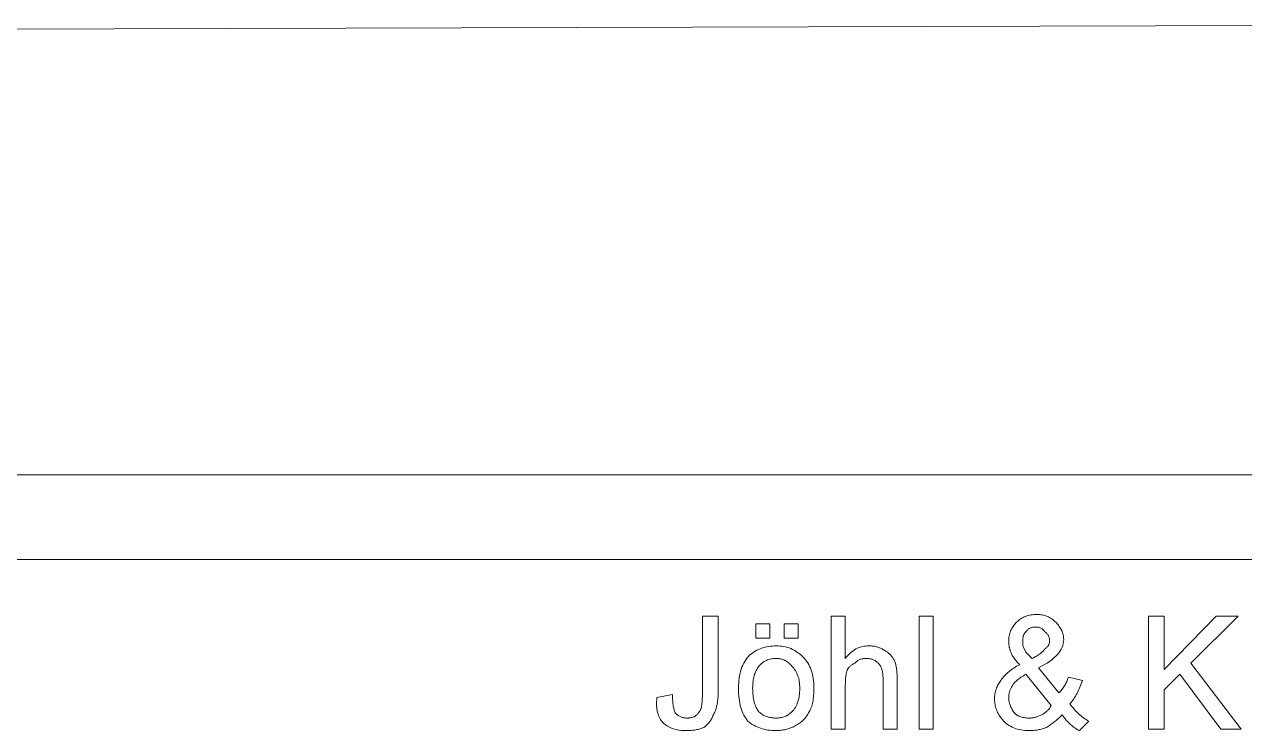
# Model space of a CAD drawing. Extents: x -194 to 239, y -574 to -265.
# Drawn here: x -91.45 to -84.63, y -301.63 to -297.67 of the extents above; entities that cross this region are included whole.
import ezdxf

# ---------------------------------------------------------------- set-up
doc = ezdxf.new("R2010")
doc.units = 0
doc.header["$LTSCALE"] = 0.5
doc.layers.get('0').update_dxf_attribs({"linetype": 'CONTINUOUS'})
doc.layers.add('VISIBLE', color=7, linetype='CONTINUOUS', lineweight=0)

msp = doc.modelspace()

# ---------------------------------------------------------------- linework, layer by layer
at = {"lineweight": 5}
msp.add_line((-95.45957, -297.71371), (-82.71618, -297.67397), dxfattribs=at)
at = {"layer": 'VISIBLE', "color": 7, "lineweight": 5}
for p, q in [((-93.56843, -300.19476), (-80.70964, -300.19476)), ((-80.70964, -300.66914), (-93.56843, -300.66914)), ((-87.65839, -301.42464), (-87.65839, -300.98541)), ((-87.65839, -300.98541), (-87.57054, -300.98541)), ((-87.57054, -300.98541), (-87.57054, -301.41586)), ((-86.93804, -301.61791), (-86.93804, -300.98541)), ((-86.93804, -300.98541), (-86.85898, -300.98541)), ((-86.85898, -300.98541), (-86.85898, -301.22259)), ((-86.44609, -300.98541), (-86.36703, -300.98541)), ((-86.44609, -301.61791), (-86.44609, -300.98541)), ((-86.36703, -300.98541), (-86.36703, -301.61791)), ((-85.88404, -301.00562), (-85.87783, -301.00133)), ((-85.87783, -301.00133), (-85.87141, -300.99738)), ((-85.87141, -300.99738), (-85.86479, -300.99378)), ((-85.86479, -300.99378), (-85.85796, -300.99052)), ((-85.85796, -300.99052), (-85.85093, -300.9876)), ((-85.85093, -300.9876), (-85.84369, -300.98503)), ((-85.84369, -300.98503), (-85.83624, -300.9828)), ((-85.83624, -300.9828), (-85.82859, -300.98091)), ((-85.82859, -300.98091), (-85.82073, -300.97937)), ((-85.82073, -300.97937), (-85.81266, -300.97817)), ((-85.81266, -300.97817), (-85.80439, -300.97731)), ((-85.80439, -300.97731), (-85.79592, -300.97679)), ((-85.79592, -300.97679), (-85.78724, -300.97662)), ((-85.78724, -300.97662), (-85.77962, -300.97679)), ((-85.77962, -300.97679), (-85.77214, -300.97731)), ((-85.77214, -300.97731), (-85.76479, -300.97817)), ((-85.76479, -300.97817), (-85.75759, -300.97937)), ((-85.75759, -300.97937), (-85.75052, -300.98091)), ((-85.75052, -300.98091), (-85.74359, -300.9828)), ((-85.74359, -300.9828), (-85.73679, -300.98503)), ((-85.73679, -300.98503), (-85.73014, -300.9876)), ((-85.73014, -300.9876), (-85.72362, -300.99052)), ((-85.72362, -300.99052), (-85.71723, -300.99378)), ((-85.71723, -300.99378), (-85.71099, -300.99738)), ((-85.71099, -300.99738), (-85.70488, -301.00133)), ((-85.70488, -301.00133), (-85.69891, -301.00562)), ((-85.16352, -300.98541), (-85.07567, -300.98541)), ((-85.16352, -301.61791), (-85.16352, -300.98541)), ((-85.07567, -300.98541), (-85.07567, -301.28409)), ((-85.07567, -301.28409), (-84.78577, -300.98541)), ((-84.66279, -300.98541), (-84.92633, -301.24895)), ((-84.78577, -300.98541), (-84.66279, -300.98541)), ((-87.35971, -301.02933), (-87.28065, -301.02933)), ((-87.35971, -301.10839), (-87.35971, -301.02933)), ((-87.28065, -301.02933), (-87.28065, -301.10839)), ((-87.20158, -301.10839), (-87.20158, -301.02933)), ((-87.20158, -301.02933), (-87.12252, -301.02933)), ((-87.12252, -301.02933), (-87.12252, -301.10839)), ((-85.93696, -301.07552), (-85.93438, -301.06886)), ((-85.93438, -301.06886), (-85.93146, -301.06234)), ((-85.93146, -301.06234), (-85.9282, -301.05596)), ((-85.9282, -301.05596), (-85.9246, -301.04971)), ((-85.9246, -301.04971), (-85.92066, -301.04361)), ((-85.92066, -301.04361), (-85.91637, -301.03763)), ((-85.91637, -301.03763), (-85.91173, -301.0318)), ((-85.91173, -301.0318), (-85.90676, -301.0261)), ((-85.90676, -301.0261), (-85.90144, -301.02055)), ((-85.90144, -301.02055), (-85.89585, -301.01523)), ((-85.89585, -301.01523), (-85.89005, -301.01025)), ((-85.89005, -301.01025), (-85.88404, -301.00562)), ((-85.84873, -301.07325), (-85.85086, -301.07548)), ((-85.84647, -301.07006), (-85.84873, -301.07325)), ((-85.84406, -301.06708), (-85.84647, -301.07006)), ((-85.84152, -301.0643), (-85.84406, -301.06708)), ((-85.83885, -301.06172), (-85.84152, -301.0643)), ((-85.83603, -301.05936), (-85.83885, -301.06172)), ((-85.83308, -301.05719), (-85.83603, -301.05936)), ((-85.82999, -301.05524), (-85.83308, -301.05719)), ((-85.82677, -301.05349), (-85.82999, -301.05524)), ((-85.82341, -301.05194), (-85.82677, -301.05349)), ((-85.81991, -301.05061), (-85.82341, -301.05194)), ((-85.81627, -301.04947), (-85.81991, -301.05061)), ((-85.81249, -301.04855), (-85.81627, -301.04947)), ((-85.80858, -301.04783), (-85.81249, -301.04855)), ((-85.80453, -301.04731), (-85.80858, -301.04783)), ((-85.80035, -301.047), (-85.80453, -301.04731)), ((-85.79602, -301.0469), (-85.80035, -301.047)), ((-85.7917, -301.047), (-85.79602, -301.0469)), ((-85.78751, -301.04731), (-85.7917, -301.047)), ((-85.78346, -301.04783), (-85.78751, -301.04731)), ((-85.77955, -301.04855), (-85.78346, -301.04783)), ((-85.77578, -301.04947), (-85.77955, -301.04855)), ((-85.77214, -301.05061), (-85.77578, -301.04947)), ((-85.76864, -301.05194), (-85.77214, -301.05061)), ((-85.76527, -301.05349), (-85.76864, -301.05194)), ((-85.76205, -301.05524), (-85.76527, -301.05349)), ((-85.75896, -301.05719), (-85.76205, -301.05524)), ((-85.75601, -301.05936), (-85.75896, -301.05719)), ((-85.7532, -301.06172), (-85.75601, -301.05936)), ((-85.75052, -301.0643), (-85.7532, -301.06172)), ((-85.74798, -301.06708), (-85.75052, -301.0643)), ((-85.74558, -301.07006), (-85.74798, -301.06708)), ((-85.74331, -301.07325), (-85.74558, -301.07006)), ((-85.74012, -301.07552), (-85.74331, -301.07325)), ((-85.69891, -301.00562), (-85.69308, -301.01025)), ((-85.69308, -301.01025), (-85.68738, -301.01523)), ((-85.68738, -301.01523), (-85.68182, -301.02055)), ((-85.68182, -301.02055), (-85.6765, -301.02607)), ((-85.6765, -301.02607), (-85.67152, -301.03166)), ((-85.67152, -301.03166), (-85.66689, -301.03733)), ((-85.66689, -301.03733), (-85.6626, -301.04306)), ((-85.6626, -301.04306), (-85.65866, -301.04886)), ((-85.65866, -301.04886), (-85.65505, -301.05472)), ((-85.65505, -301.05472), (-85.65179, -301.06066)), ((-85.65179, -301.06066), (-85.64888, -301.06667)), ((-85.64888, -301.06667), (-85.6463, -301.07274)), ((-85.6463, -301.07274), (-85.64407, -301.07888)), ((-87.28065, -301.10839), (-87.35971, -301.10839)), ((-87.12252, -301.10839), (-87.20158, -301.10839)), ((-85.94536, -301.12596), (-85.94519, -301.11834)), ((-85.94533, -301.12926), (-85.94536, -301.12596)), ((-85.94523, -301.13255), (-85.94533, -301.12926)), ((-85.94505, -301.13585), (-85.94523, -301.13255)), ((-85.94519, -301.11834), (-85.94468, -301.11086)), ((-85.94481, -301.13914), (-85.94505, -301.13585)), ((-85.9445, -301.14243), (-85.94481, -301.13914)), ((-85.94468, -301.11086), (-85.94382, -301.10352)), ((-85.94382, -301.10352), (-85.94262, -301.09631)), ((-85.94262, -301.09631), (-85.94107, -301.08924)), ((-85.94107, -301.08924), (-85.93919, -301.08231)), ((-85.93919, -301.08231), (-85.93696, -301.07552)), ((-85.86623, -301.11392), (-85.8663, -301.11718)), ((-85.8663, -301.11718), (-85.8663, -301.15232)), ((-85.86603, -301.11073), (-85.86623, -301.11392)), ((-85.86568, -301.1076), (-85.86603, -301.11073)), ((-85.8652, -301.10455), (-85.86568, -301.1076)), ((-85.86458, -301.10156), (-85.8652, -301.10455)), ((-85.86383, -301.09865), (-85.86458, -301.10156)), ((-85.86294, -301.0958), (-85.86383, -301.09865)), ((-85.86191, -301.09302), (-85.86294, -301.0958)), ((-85.86074, -301.09031), (-85.86191, -301.09302)), ((-85.85944, -301.08767), (-85.86074, -301.09031)), ((-85.858, -301.08509), (-85.85944, -301.08767)), ((-85.85642, -301.08259), (-85.858, -301.08509)), ((-85.8547, -301.08015), (-85.85642, -301.08259)), ((-85.85285, -301.07778), (-85.8547, -301.08015)), ((-85.85086, -301.07548), (-85.85285, -301.07778)), ((-85.73714, -301.07792), (-85.74012, -301.07552)), ((-85.73436, -301.08046), (-85.73714, -301.07792)), ((-85.73178, -301.08314), (-85.73436, -301.08046)), ((-85.72942, -301.08595), (-85.73178, -301.08314)), ((-85.72725, -301.0889), (-85.72942, -301.08595)), ((-85.7253, -301.09199), (-85.72725, -301.0889)), ((-85.72355, -301.09522), (-85.7253, -301.09199)), ((-85.722, -301.09858), (-85.72355, -301.09522)), ((-85.72066, -301.10208), (-85.722, -301.09858)), ((-85.71953, -301.10572), (-85.72066, -301.10208)), ((-85.72066, -301.14449), (-85.71953, -301.14158)), ((-85.71861, -301.10949), (-85.71953, -301.10572)), ((-85.71953, -301.14158), (-85.71861, -301.13859)), ((-85.71789, -301.1134), (-85.71861, -301.10949)), ((-85.71861, -301.13859), (-85.71789, -301.13554)), ((-85.71737, -301.11745), (-85.71789, -301.1134)), ((-85.71789, -301.13554), (-85.71737, -301.13241)), ((-85.71706, -301.12164), (-85.71737, -301.11745)), ((-85.71737, -301.13241), (-85.71706, -301.12922)), ((-85.71696, -301.12596), (-85.71706, -301.12164)), ((-85.71706, -301.12922), (-85.71696, -301.12596)), ((-85.64407, -301.07888), (-85.64219, -301.08509)), ((-85.64009, -301.13887), (-85.64284, -301.1495)), ((-85.64219, -301.08509), (-85.64064, -301.09137)), ((-85.64064, -301.09137), (-85.63944, -301.09772)), ((-85.63844, -301.12809), (-85.64009, -301.13887)), ((-85.63944, -301.09772), (-85.63858, -301.10414)), ((-85.63858, -301.10414), (-85.63807, -301.11062)), ((-85.6379, -301.11718), (-85.63844, -301.12809)), ((-85.63807, -301.11062), (-85.6379, -301.11718)), ((-87.4023, -301.21295), (-87.39485, -301.20503)), ((-87.39485, -301.20503), (-87.38706, -301.19864)), ((-87.38706, -301.19864), (-87.37906, -301.19267)), ((-87.37906, -301.19267), (-87.37086, -301.18711)), ((-87.37086, -301.18711), (-87.36246, -301.18197)), ((-87.36246, -301.18197), (-87.35384, -301.17723)), ((-87.35384, -301.17723), (-87.34502, -301.17291)), ((-87.34502, -301.17291), (-87.336, -301.16899)), ((-87.336, -301.16899), (-87.32677, -301.16549)), ((-87.32677, -301.16549), (-87.31733, -301.16241)), ((-87.31733, -301.16241), (-87.30769, -301.15973)), ((-87.30769, -301.15973), (-87.29784, -301.15746)), ((-87.29784, -301.15746), (-87.28778, -301.15561)), ((-87.28778, -301.15561), (-87.27752, -301.15417)), ((-87.27752, -301.15417), (-87.26706, -301.15314)), ((-87.26706, -301.15314), (-87.25639, -301.15252)), ((-87.25639, -301.15252), (-87.24551, -301.15232)), ((-87.24551, -301.15232), (-87.23463, -301.15256)), ((-87.23463, -301.15256), (-87.22396, -301.15328)), ((-87.22396, -301.15328), (-87.21349, -301.15448)), ((-87.21349, -301.15448), (-87.20323, -301.15616)), ((-87.20323, -301.15616), (-87.19318, -301.15832)), ((-87.19318, -301.15832), (-87.18333, -301.16096)), ((-87.18333, -301.16096), (-87.17369, -301.16409)), ((-87.17369, -301.16409), (-87.16425, -301.16769)), ((-87.16425, -301.16769), (-87.15502, -301.17177)), ((-87.15502, -301.17177), (-87.14599, -301.17634)), ((-87.14599, -301.17634), (-87.13717, -301.18138)), ((-87.13717, -301.18138), (-87.12856, -301.18691)), ((-87.12856, -301.18691), (-87.12015, -301.19291)), ((-87.12015, -301.19291), (-87.11195, -301.1994)), ((-87.11195, -301.1994), (-87.10396, -301.20636)), ((-87.10396, -301.20636), (-87.09617, -301.21381)), ((-86.85229, -301.21408), (-86.84539, -301.20612)), ((-86.84539, -301.20612), (-86.83829, -301.19871)), ((-86.83829, -301.19871), (-86.83098, -301.19185)), ((-86.83098, -301.19185), (-86.82346, -301.18553)), ((-86.82346, -301.18553), (-86.81574, -301.17977)), ((-86.81574, -301.17977), (-86.80781, -301.17455)), ((-86.80781, -301.17455), (-86.79968, -301.16989)), ((-86.79968, -301.16989), (-86.79134, -301.16577)), ((-86.79134, -301.16577), (-86.7828, -301.1622)), ((-86.7828, -301.1622), (-86.77405, -301.15918)), ((-86.77405, -301.15918), (-86.76509, -301.15671)), ((-86.76509, -301.15671), (-86.75593, -301.15479)), ((-86.75593, -301.15479), (-86.74656, -301.15341)), ((-86.74656, -301.15341), (-86.73699, -301.15259)), ((-86.73699, -301.15259), (-86.72721, -301.15232)), ((-86.72721, -301.15232), (-86.72069, -301.15242)), ((-86.72069, -301.15242), (-86.7143, -301.15273)), ((-86.7143, -301.15273), (-86.70806, -301.15324)), ((-86.70806, -301.15324), (-86.70195, -301.15396)), ((-86.70195, -301.15396), (-86.69598, -301.15489)), ((-86.69598, -301.15489), (-86.69015, -301.15602)), ((-86.69015, -301.15602), (-86.68445, -301.15736)), ((-86.68445, -301.15736), (-86.67889, -301.15891)), ((-86.67889, -301.15891), (-86.67347, -301.16066)), ((-86.67347, -301.16066), (-86.66818, -301.16261)), ((-86.66818, -301.16261), (-86.66304, -301.16477)), ((-86.66304, -301.16477), (-86.65803, -301.16714)), ((-86.65803, -301.16714), (-86.65315, -301.16971)), ((-86.65315, -301.16971), (-86.64842, -301.17249)), ((-86.64842, -301.17249), (-86.64382, -301.17548)), ((-86.64382, -301.17548), (-86.63936, -301.17867)), ((-86.63936, -301.17867), (-86.63504, -301.18094)), ((-86.63504, -301.18094), (-86.63085, -301.18334)), ((-86.63085, -301.18334), (-86.6268, -301.18588)), ((-86.6268, -301.18588), (-86.62289, -301.18855)), ((-86.62289, -301.18855), (-86.61911, -301.19137)), ((-86.61911, -301.19137), (-86.61548, -301.19432)), ((-86.61548, -301.19432), (-86.61198, -301.19741)), ((-86.61198, -301.19741), (-86.60861, -301.20063)), ((-86.60861, -301.20063), (-86.60539, -301.204)), ((-86.60539, -301.204), (-86.6023, -301.2075)), ((-86.6023, -301.2075), (-86.59935, -301.21113)), ((-85.94413, -301.14573), (-85.9445, -301.14243)), ((-85.94368, -301.14902), (-85.94413, -301.14573)), ((-85.94317, -301.15232), (-85.94368, -301.14902)), ((-85.94258, -301.15561), (-85.94317, -301.15232)), ((-85.94193, -301.15891), (-85.94258, -301.15561)), ((-85.94121, -301.1622), (-85.94193, -301.15891)), ((-85.94042, -301.16549), (-85.94121, -301.1622)), ((-85.93956, -301.16879), (-85.94042, -301.16549)), ((-85.93864, -301.17208), (-85.93956, -301.16879)), ((-85.93764, -301.17538), (-85.93864, -301.17208)), ((-85.93658, -301.17867), (-85.93764, -301.17538)), ((-85.93534, -301.1831), (-85.93658, -301.17867)), ((-85.93383, -301.18759), (-85.93534, -301.1831)), ((-85.93205, -301.19216), (-85.93383, -301.18759)), ((-85.92999, -301.19679), (-85.93205, -301.19216)), ((-85.92766, -301.20149), (-85.92999, -301.19679)), ((-85.92505, -301.20626), (-85.92766, -301.20149)), ((-85.92217, -301.2111), (-85.92505, -301.20626)), ((-85.8663, -301.15232), (-85.84873, -301.18746)), ((-85.84873, -301.18746), (-85.81359, -301.22259)), ((-85.79506, -301.21271), (-85.78943, -301.20942)), ((-85.78943, -301.20942), (-85.78408, -301.20612)), ((-85.78408, -301.20612), (-85.779, -301.20283)), ((-85.779, -301.20283), (-85.7742, -301.19953)), ((-85.7742, -301.19953), (-85.76967, -301.19624)), ((-85.76967, -301.19624), (-85.76541, -301.19295)), ((-85.76541, -301.19295), (-85.76143, -301.18965)), ((-85.76143, -301.18965), (-85.75773, -301.18636)), ((-85.75773, -301.18636), (-85.75429, -301.18306)), ((-85.75429, -301.18306), (-85.75114, -301.17977)), ((-85.75114, -301.17977), (-85.74825, -301.17647)), ((-85.74825, -301.17647), (-85.74565, -301.17318)), ((-85.74565, -301.17318), (-85.74331, -301.16989)), ((-85.74331, -301.16989), (-85.74012, -301.16766)), ((-85.74012, -301.16766), (-85.73714, -301.16536)), ((-85.73714, -301.16536), (-85.73436, -301.16299)), ((-85.73436, -301.16299), (-85.73178, -301.16055)), ((-85.73178, -301.16055), (-85.72942, -301.15805)), ((-85.72942, -301.15805), (-85.72725, -301.15547)), ((-85.72725, -301.15547), (-85.7253, -301.15283)), ((-85.7253, -301.15283), (-85.72355, -301.15012)), ((-85.72355, -301.15012), (-85.722, -301.14734)), ((-85.722, -301.14734), (-85.72066, -301.14449)), ((-85.67303, -301.20063), (-85.68237, -301.21045)), ((-85.6648, -301.19068), (-85.67303, -301.20063)), ((-85.65766, -301.18059), (-85.6648, -301.19068)), ((-85.65162, -301.17037), (-85.65766, -301.18059)), ((-85.64668, -301.16), (-85.65162, -301.17037)), ((-85.64284, -301.1495), (-85.64668, -301.16)), ((-87.44097, -301.28189), (-87.43689, -301.2706)), ((-87.43689, -301.2706), (-87.43232, -301.25979)), ((-87.43232, -301.25979), (-87.42728, -301.24946)), ((-87.42728, -301.24946), (-87.42175, -301.23962)), ((-87.42175, -301.23962), (-87.41575, -301.23025)), ((-87.41575, -301.23025), (-87.40926, -301.22136)), ((-87.40926, -301.22136), (-87.4023, -301.21295)), ((-87.35038, -301.27805), (-87.35408, -301.28423)), ((-87.3464, -301.27215), (-87.35038, -301.27805)), ((-87.34214, -301.26652), (-87.3464, -301.27215)), ((-87.33765, -301.2612), (-87.34214, -301.26652)), ((-87.33294, -301.25622), (-87.33765, -301.2612)), ((-87.32804, -301.25159), (-87.33294, -301.25622)), ((-87.32292, -301.2473), (-87.32804, -301.25159)), ((-87.3176, -301.24336), (-87.32292, -301.2473)), ((-87.31208, -301.23975), (-87.3176, -301.24336)), ((-87.30635, -301.23649), (-87.31208, -301.23975)), ((-87.30041, -301.23358), (-87.30635, -301.23649)), ((-87.29427, -301.231), (-87.30041, -301.23358)), ((-87.28792, -301.22877), (-87.29427, -301.231)), ((-87.28137, -301.22688), (-87.28792, -301.22877)), ((-87.27461, -301.22534), (-87.28137, -301.22688)), ((-87.26764, -301.22414), (-87.27461, -301.22534)), ((-87.26047, -301.22328), (-87.26764, -301.22414)), ((-87.25309, -301.22277), (-87.26047, -301.22328)), ((-87.24551, -301.22259), (-87.25309, -301.22277)), ((-87.23899, -301.22277), (-87.24551, -301.22259)), ((-87.23261, -301.22328), (-87.23899, -301.22277)), ((-87.22636, -301.22414), (-87.23261, -301.22328)), ((-87.22025, -301.22534), (-87.22636, -301.22414)), ((-87.21428, -301.22688), (-87.22025, -301.22534)), ((-87.20845, -301.22877), (-87.21428, -301.22688)), ((-87.20275, -301.231), (-87.20845, -301.22877)), ((-87.19719, -301.23358), (-87.20275, -301.231)), ((-87.19177, -301.23649), (-87.19719, -301.23358)), ((-87.18649, -301.23975), (-87.19177, -301.23649)), ((-87.18134, -301.24336), (-87.18649, -301.23975)), ((-87.17633, -301.2473), (-87.18134, -301.24336)), ((-87.17146, -301.25159), (-87.17633, -301.2473)), ((-87.16672, -301.25622), (-87.17146, -301.25159)), ((-87.16212, -301.2612), (-87.16672, -301.25622)), ((-87.15766, -301.26652), (-87.16212, -301.2612)), ((-87.15234, -301.27215), (-87.15766, -301.26652)), ((-87.14737, -301.27805), (-87.15234, -301.27215)), ((-87.14273, -301.28423), (-87.14737, -301.27805)), ((-87.09617, -301.21381), (-87.08872, -301.2217)), ((-87.08872, -301.2217), (-87.08175, -301.23001)), ((-87.08175, -301.23001), (-87.07527, -301.23872)), ((-87.07527, -301.23872), (-87.06926, -301.24785)), ((-87.06926, -301.24785), (-87.06374, -301.25739)), ((-87.06374, -301.25739), (-87.05869, -301.26734)), ((-87.05869, -301.26734), (-87.05413, -301.27771)), ((-87.05413, -301.27771), (-87.05005, -301.28848)), ((-86.85898, -301.22259), (-86.85229, -301.21408)), ((-86.84213, -301.27726), (-86.84415, -301.28024)), ((-86.8399, -301.27434), (-86.84213, -301.27726)), ((-86.83746, -301.27149), (-86.8399, -301.27434)), ((-86.83482, -301.26871), (-86.83746, -301.27149)), ((-86.83197, -301.266), (-86.83482, -301.26871)), ((-86.82892, -301.26336), (-86.83197, -301.266)), ((-86.82566, -301.26079), (-86.82892, -301.26336)), ((-86.82219, -301.25828), (-86.82566, -301.26079)), ((-86.81852, -301.25585), (-86.82219, -301.25828)), ((-86.81464, -301.25348), (-86.81852, -301.25585)), ((-86.81056, -301.25118), (-86.81464, -301.25348)), ((-86.80627, -301.24895), (-86.81056, -301.25118)), ((-86.80294, -301.24576), (-86.80627, -301.24895)), ((-86.79954, -301.24277), (-86.80294, -301.24576)), ((-86.79608, -301.23999), (-86.79954, -301.24277)), ((-86.79254, -301.23742), (-86.79608, -301.23999)), ((-86.78894, -301.23505), (-86.79254, -301.23742)), ((-86.78527, -301.23289), (-86.78894, -301.23505)), ((-86.78153, -301.23093), (-86.78527, -301.23289)), ((-86.77772, -301.22918), (-86.78153, -301.23093)), ((-86.77384, -301.22764), (-86.77772, -301.22918)), ((-86.7699, -301.2263), (-86.77384, -301.22764)), ((-86.76588, -301.22517), (-86.7699, -301.2263)), ((-86.7618, -301.22424), (-86.76588, -301.22517)), ((-86.75764, -301.22352), (-86.7618, -301.22424)), ((-86.75342, -301.22301), (-86.75764, -301.22352)), ((-86.74913, -301.2227), (-86.75342, -301.22301)), ((-86.74478, -301.22259), (-86.74913, -301.2227)), ((-86.73935, -301.2227), (-86.74478, -301.22259)), ((-86.73407, -301.22301), (-86.73935, -301.2227)), ((-86.72892, -301.22352), (-86.73407, -301.22301)), ((-86.72391, -301.22424), (-86.72892, -301.22352)), ((-86.71904, -301.22517), (-86.72391, -301.22424)), ((-86.7143, -301.2263), (-86.71904, -301.22517)), ((-86.70971, -301.22764), (-86.7143, -301.2263)), ((-86.70524, -301.22918), (-86.70971, -301.22764)), ((-86.70092, -301.23093), (-86.70524, -301.22918)), ((-86.69673, -301.23289), (-86.70092, -301.23093)), ((-86.69269, -301.23505), (-86.69673, -301.23289)), ((-86.68877, -301.23742), (-86.69269, -301.23505)), ((-86.685, -301.23999), (-86.68877, -301.23742)), ((-86.68136, -301.24277), (-86.685, -301.23999)), ((-86.67786, -301.24576), (-86.68136, -301.24277)), ((-86.6745, -301.24895), (-86.67786, -301.24576)), ((-86.67131, -301.25238), (-86.6745, -301.24895)), ((-86.66832, -301.25609), (-86.67131, -301.25238)), ((-86.66554, -301.26007), (-86.66832, -301.25609)), ((-86.66297, -301.26432), (-86.66554, -301.26007)), ((-86.6606, -301.26885), (-86.66297, -301.26432)), ((-86.65844, -301.27366), (-86.6606, -301.26885)), ((-86.65648, -301.27874), (-86.65844, -301.27366)), ((-86.59935, -301.21113), (-86.59653, -301.21491)), ((-86.59653, -301.21491), (-86.59386, -301.21882)), ((-86.59386, -301.21882), (-86.59132, -301.22287)), ((-86.59132, -301.22287), (-86.58892, -301.22706)), ((-86.58892, -301.22706), (-86.58665, -301.23138)), ((-86.58665, -301.23138), (-86.58452, -301.23591)), ((-86.58452, -301.23591), (-86.58253, -301.24071)), ((-86.58253, -301.24071), (-86.58068, -301.24579)), ((-86.58068, -301.24579), (-86.57896, -301.25115)), ((-86.57896, -301.25115), (-86.57739, -301.25677)), ((-86.57739, -301.25677), (-86.57594, -301.26268)), ((-86.57594, -301.26268), (-86.57464, -301.26885)), ((-86.57464, -301.26885), (-86.57347, -301.2753)), ((-86.57347, -301.2753), (-86.57244, -301.28203)), ((-85.92436, -301.28141), (-85.91681, -301.2764)), ((-85.91901, -301.21601), (-85.92217, -301.2111)), ((-85.91558, -301.22098), (-85.91901, -301.21601)), ((-85.91681, -301.2764), (-85.90899, -301.27153)), ((-85.91187, -301.22603), (-85.91558, -301.22098)), ((-85.90789, -301.23114), (-85.91187, -301.22603)), ((-85.90899, -301.27153), (-85.90089, -301.26679)), ((-85.90363, -301.23632), (-85.90789, -301.23114)), ((-85.89911, -301.24157), (-85.90363, -301.23632)), ((-85.90089, -301.26679), (-85.89252, -301.2622)), ((-85.8943, -301.24689), (-85.89911, -301.24157)), ((-85.88922, -301.25228), (-85.8943, -301.24689)), ((-85.89252, -301.2622), (-85.88387, -301.25773)), ((-85.88387, -301.25773), (-85.88922, -301.25228)), ((-85.81359, -301.22259), (-85.80714, -301.2193)), ((-85.80714, -301.2193), (-85.80096, -301.21601)), ((-85.80096, -301.21601), (-85.79506, -301.21271)), ((-85.76143, -301.26645), (-85.77845, -301.2753)), ((-85.77845, -301.2753), (-85.66425, -301.41586)), ((-85.74551, -301.25746), (-85.76143, -301.26645)), ((-85.73068, -301.24833), (-85.74551, -301.25746)), ((-85.71696, -301.23907), (-85.73068, -301.24833)), ((-85.70433, -301.22966), (-85.71696, -301.23907)), ((-85.6928, -301.22012), (-85.70433, -301.22966)), ((-85.68237, -301.21045), (-85.6928, -301.22012)), ((-84.92633, -301.24895), (-84.64522, -301.61791)), ((-87.45538, -301.35972), (-87.45418, -301.34555)), ((-87.45418, -301.34555), (-87.4525, -301.33186)), ((-87.4525, -301.33186), (-87.45034, -301.31864)), ((-87.45034, -301.31864), (-87.44769, -301.30591)), ((-87.44769, -301.30591), (-87.44457, -301.29366)), ((-87.44457, -301.29366), (-87.44097, -301.28189)), ((-87.37385, -301.34352), (-87.37508, -301.35217)), ((-87.37234, -301.33515), (-87.37385, -301.34352)), ((-87.37055, -301.32705), (-87.37234, -301.33515)), ((-87.36849, -301.31923), (-87.37055, -301.32705)), ((-87.36616, -301.31168), (-87.36849, -301.31923)), ((-87.36355, -301.3044), (-87.36616, -301.31168)), ((-87.36067, -301.2974), (-87.36355, -301.3044)), ((-87.35751, -301.29068), (-87.36067, -301.2974)), ((-87.35408, -301.28423), (-87.35751, -301.29068)), ((-87.13844, -301.29068), (-87.14273, -301.28423)), ((-87.1345, -301.2974), (-87.13844, -301.29068)), ((-87.13089, -301.3044), (-87.1345, -301.2974)), ((-87.12763, -301.31168), (-87.13089, -301.3044)), ((-87.12472, -301.31923), (-87.12763, -301.31168)), ((-87.12214, -301.32705), (-87.12472, -301.31923)), ((-87.11991, -301.33515), (-87.12214, -301.32705)), ((-87.11803, -301.34352), (-87.11991, -301.33515)), ((-87.11648, -301.35217), (-87.11803, -301.34352)), ((-87.05005, -301.28848), (-87.04644, -301.29967)), ((-87.04644, -301.29967), (-87.04332, -301.31127)), ((-87.04332, -301.31127), (-87.04068, -301.32328)), ((-87.04068, -301.32328), (-87.03852, -301.3357)), ((-87.03852, -301.3357), (-87.03684, -301.34853)), ((-86.85812, -301.34157), (-86.85843, -301.34723)), ((-86.85774, -301.33611), (-86.85812, -301.34157)), ((-86.8573, -301.33086), (-86.85774, -301.33611)), ((-86.85678, -301.32582), (-86.8573, -301.33086)), ((-86.8562, -301.32098), (-86.85678, -301.32582)), ((-86.85555, -301.31634), (-86.8562, -301.32098)), ((-86.85483, -301.31192), (-86.85555, -301.31634)), ((-86.85404, -301.3077), (-86.85483, -301.31192)), ((-86.85318, -301.30368), (-86.85404, -301.3077)), ((-86.85225, -301.29987), (-86.85318, -301.30368)), ((-86.85126, -301.29627), (-86.85225, -301.29987)), ((-86.85019, -301.29287), (-86.85126, -301.29627)), ((-86.84899, -301.28961), (-86.85019, -301.29287)), ((-86.84759, -301.28642), (-86.84899, -301.28961)), ((-86.84597, -301.2833), (-86.84759, -301.28642)), ((-86.84415, -301.28024), (-86.84597, -301.2833)), ((-86.65473, -301.28409), (-86.65648, -301.27874)), ((-86.65319, -301.28972), (-86.65473, -301.28409)), ((-86.65185, -301.29562), (-86.65319, -301.28972)), ((-86.65072, -301.3018), (-86.65185, -301.29562)), ((-86.64979, -301.30825), (-86.65072, -301.3018)), ((-86.64907, -301.31497), (-86.64979, -301.30825)), ((-86.64856, -301.32197), (-86.64907, -301.31497)), ((-86.64825, -301.32925), (-86.64856, -301.32197)), ((-86.64814, -301.3368), (-86.64825, -301.32925)), ((-86.64814, -301.61791), (-86.64814, -301.3368)), ((-86.57244, -301.28203), (-86.57155, -301.28903)), ((-86.57155, -301.28903), (-86.5708, -301.2963)), ((-86.5708, -301.2963), (-86.57018, -301.30385)), ((-86.57018, -301.30385), (-86.5697, -301.31168)), ((-86.5697, -301.31168), (-86.56936, -301.31978)), ((-86.56936, -301.31978), (-86.56915, -301.32815)), ((-86.56915, -301.32815), (-86.56908, -301.3368)), ((-86.56908, -301.3368), (-86.56908, -301.61791)), ((-85.99354, -301.35114), (-85.98929, -301.34558)), ((-85.98929, -301.34558), (-85.98476, -301.33906)), ((-85.98476, -301.33906), (-85.97995, -301.33268)), ((-85.97995, -301.33268), (-85.97487, -301.32643)), ((-85.97487, -301.32643), (-85.96952, -301.32033)), ((-85.96952, -301.32033), (-85.96389, -301.31435)), ((-85.96389, -301.31435), (-85.95799, -301.30852)), ((-85.95799, -301.30852), (-85.95181, -301.30282)), ((-85.95181, -301.30282), (-85.94536, -301.29727)), ((-85.94536, -301.29727), (-85.93864, -301.29184)), ((-85.93864, -301.29184), (-85.93164, -301.28656)), ((-85.93164, -301.28656), (-85.92436, -301.28141)), ((-85.89924, -301.34558), (-85.90401, -301.34997)), ((-85.89413, -301.34119), (-85.89924, -301.34558)), ((-85.88867, -301.3368), (-85.89413, -301.34119)), ((-85.88287, -301.3324), (-85.88867, -301.3368)), ((-85.87673, -301.32801), (-85.88287, -301.3324)), ((-85.87025, -301.32362), (-85.87673, -301.32801)), ((-85.86342, -301.31923), (-85.87025, -301.32362)), ((-85.85625, -301.31484), (-85.86342, -301.31923)), ((-85.84873, -301.31044), (-85.85625, -301.31484)), ((-85.70817, -301.48614), (-85.84873, -301.31044)), ((-85.61875, -301.34716), (-85.61621, -301.34091)), ((-85.61621, -301.34091), (-85.61381, -301.33453)), ((-85.61381, -301.33453), (-85.61154, -301.32801)), ((-85.61154, -301.32801), (-85.53248, -301.34558)), ((-85.53248, -301.34558), (-85.53584, -301.35536)), ((-84.98782, -301.31044), (-85.07567, -301.39829)), ((-84.75942, -301.61791), (-84.98782, -301.31044)), ((-87.45634, -301.38951), (-87.4561, -301.37437)), ((-87.45614, -301.40464), (-87.45634, -301.38951)), ((-87.45552, -301.41929), (-87.45614, -301.40464)), ((-87.4561, -301.37437), (-87.45538, -301.35972)), ((-87.37714, -301.37976), (-87.37728, -301.38951)), ((-87.37728, -301.38951), (-87.37714, -301.40031)), ((-87.37673, -301.37029), (-87.37714, -301.37976)), ((-87.37714, -301.40031), (-87.37673, -301.41078)), ((-87.37604, -301.36109), (-87.37673, -301.37029)), ((-87.37673, -301.41078), (-87.37604, -301.4209)), ((-87.37508, -301.35217), (-87.37604, -301.36109)), ((-87.11528, -301.36109), (-87.11648, -301.35217)), ((-87.11442, -301.37029), (-87.11528, -301.36109)), ((-87.11528, -301.4209), (-87.11442, -301.41078)), ((-87.11391, -301.37976), (-87.11442, -301.37029)), ((-87.11442, -301.41078), (-87.11391, -301.40031)), ((-87.11374, -301.38951), (-87.11391, -301.37976)), ((-87.11391, -301.40031), (-87.11374, -301.38951)), ((-87.03684, -301.34853), (-87.03563, -301.36178)), ((-87.03563, -301.36178), (-87.03491, -301.37544)), ((-87.03509, -301.41078), (-87.0356, -301.4209)), ((-87.03478, -301.40031), (-87.03509, -301.41078)), ((-87.03491, -301.37544), (-87.03467, -301.38951)), ((-87.03467, -301.38951), (-87.03478, -301.40031)), ((-86.85894, -301.36545), (-86.85898, -301.37194)), ((-86.85898, -301.37194), (-86.85898, -301.61791)), ((-86.85884, -301.35917), (-86.85894, -301.36545)), ((-86.85867, -301.3531), (-86.85884, -301.35917)), ((-86.85843, -301.34723), (-86.85867, -301.3531)), ((-86.02223, -301.42135), (-86.02099, -301.41428)), ((-86.02099, -301.41428), (-86.01948, -301.40735)), ((-86.01948, -301.40735), (-86.0177, -301.40056)), ((-86.0177, -301.40056), (-86.01564, -301.3939)), ((-86.01564, -301.3939), (-86.01331, -301.38738)), ((-86.01331, -301.38738), (-86.0107, -301.381)), ((-86.0107, -301.381), (-86.00782, -301.37475)), ((-86.00782, -301.37475), (-86.00466, -301.36864)), ((-86.00466, -301.36864), (-86.00123, -301.36267)), ((-86.00123, -301.36267), (-85.99752, -301.35684)), ((-85.99752, -301.35684), (-85.99354, -301.35114)), ((-85.942, -301.41315), (-85.94289, -301.4171)), ((-85.94097, -301.40927), (-85.942, -301.41315)), ((-85.9398, -301.40546), (-85.94097, -301.40927)), ((-85.9385, -301.40172), (-85.9398, -301.40546)), ((-85.93706, -301.39805), (-85.9385, -301.40172)), ((-85.93548, -301.39445), (-85.93706, -301.39805)), ((-85.93376, -301.39091), (-85.93548, -301.39445)), ((-85.93191, -301.38745), (-85.93376, -301.39091)), ((-85.92992, -301.38405), (-85.93191, -301.38745)), ((-85.92779, -301.38072), (-85.92992, -301.38405)), ((-85.92543, -301.37633), (-85.92779, -301.38072)), ((-85.92271, -301.37194), (-85.92543, -301.37633)), ((-85.91966, -301.36754), (-85.92271, -301.37194)), ((-85.91626, -301.36315), (-85.91966, -301.36754)), ((-85.91252, -301.35876), (-85.91626, -301.36315)), ((-85.90844, -301.35437), (-85.91252, -301.35876)), ((-85.90401, -301.34997), (-85.90844, -301.35437)), ((-85.66425, -301.41586), (-85.65993, -301.4114)), ((-85.65993, -301.4114), (-85.65574, -301.4068)), ((-85.65574, -301.4068), (-85.65169, -301.40207)), ((-85.65169, -301.40207), (-85.64778, -301.39719)), ((-85.64778, -301.39719), (-85.644, -301.39218)), ((-85.644, -301.39218), (-85.64037, -301.38703)), ((-85.64037, -301.38703), (-85.63687, -301.38175)), ((-85.63687, -301.38175), (-85.6335, -301.37633)), ((-85.6335, -301.37633), (-85.63028, -301.37077)), ((-85.63028, -301.37077), (-85.62719, -301.36507)), ((-85.62719, -301.36507), (-85.62424, -301.35924)), ((-85.62424, -301.35924), (-85.62142, -301.35327)), ((-85.62142, -301.35327), (-85.61875, -301.34716)), ((-85.5589, -301.40972), (-85.56323, -301.41806)), ((-85.55472, -301.40117), (-85.5589, -301.40972)), ((-85.55067, -301.39242), (-85.55472, -301.40117)), ((-85.54675, -301.38347), (-85.55067, -301.39242)), ((-85.54298, -301.3743), (-85.54675, -301.38347)), ((-85.53934, -301.36494), (-85.54298, -301.3743)), ((-85.53584, -301.35536), (-85.53934, -301.36494)), ((-85.07567, -301.39829), (-85.07567, -301.61791)), ((-87.91459, -301.4766), (-87.91452, -301.46555)), ((-87.91425, -301.48724), (-87.91459, -301.4766)), ((-87.91452, -301.46555), (-87.91404, -301.45409)), ((-87.91404, -301.45409), (-87.91315, -301.44221)), ((-87.91315, -301.44221), (-87.8253, -301.42464)), ((-87.8253, -301.42464), (-87.82523, -301.43432)), ((-87.82523, -301.43432), (-87.82503, -301.44359)), ((-87.82503, -301.44359), (-87.82468, -301.45244)), ((-87.82468, -301.45244), (-87.8242, -301.46088)), ((-87.8242, -301.46088), (-87.82359, -301.46891)), ((-87.82359, -301.46891), (-87.82283, -301.47653)), ((-87.82283, -301.47653), (-87.82194, -301.48374)), ((-87.66182, -301.48435), (-87.66117, -301.47993)), ((-87.66117, -301.47993), (-87.66059, -301.47516)), ((-87.66059, -301.47516), (-87.66007, -301.47004)), ((-87.66007, -301.47004), (-87.65963, -301.46459)), ((-87.65963, -301.46459), (-87.65925, -301.45879)), ((-87.65925, -301.45879), (-87.65894, -301.45265)), ((-87.65894, -301.45265), (-87.6587, -301.44616)), ((-87.6587, -301.44616), (-87.65853, -301.43933)), ((-87.65853, -301.43933), (-87.65843, -301.43216)), ((-87.65843, -301.43216), (-87.65839, -301.42464)), ((-87.57559, -301.47831), (-87.57713, -301.48614)), ((-87.57425, -301.47022), (-87.57559, -301.47831)), ((-87.57312, -301.46184), (-87.57425, -301.47022)), ((-87.57219, -301.4532), (-87.57312, -301.46184)), ((-87.57147, -301.44427), (-87.57219, -301.4532)), ((-87.57096, -301.43508), (-87.57147, -301.44427)), ((-87.57065, -301.42561), (-87.57096, -301.43508)), ((-87.57054, -301.41586), (-87.57065, -301.42561)), ((-87.45449, -301.43346), (-87.45552, -301.41929)), ((-87.45305, -301.44716), (-87.45449, -301.43346)), ((-87.45119, -301.46037), (-87.45305, -301.44716)), ((-87.44893, -301.4731), (-87.45119, -301.46037)), ((-87.44625, -301.48535), (-87.44893, -301.4731)), ((-87.37604, -301.4209), (-87.37508, -301.43068)), ((-87.37508, -301.43068), (-87.37385, -301.44012)), ((-87.37385, -301.44012), (-87.37234, -301.44921)), ((-87.37234, -301.44921), (-87.37055, -301.45796)), ((-87.37055, -301.45796), (-87.36849, -301.46637)), ((-87.36849, -301.46637), (-87.36616, -301.47444)), ((-87.36616, -301.47444), (-87.36355, -301.48216)), ((-87.36355, -301.48216), (-87.36067, -301.48954)), ((-87.1345, -301.48954), (-87.13089, -301.48216)), ((-87.13089, -301.48216), (-87.12763, -301.47444)), ((-87.12763, -301.47444), (-87.12472, -301.46637)), ((-87.12472, -301.46637), (-87.12214, -301.45796)), ((-87.12214, -301.45796), (-87.11991, -301.44921)), ((-87.11991, -301.44921), (-87.11803, -301.44012)), ((-87.11803, -301.44012), (-87.11648, -301.43068)), ((-87.11648, -301.43068), (-87.11528, -301.4209)), ((-87.04497, -301.48216), (-87.04713, -301.48954)), ((-87.04301, -301.47444), (-87.04497, -301.48216)), ((-87.04126, -301.46637), (-87.04301, -301.47444)), ((-87.03972, -301.45796), (-87.04126, -301.46637)), ((-87.03838, -301.44921), (-87.03972, -301.45796)), ((-87.03725, -301.44012), (-87.03838, -301.44921)), ((-87.03632, -301.43068), (-87.03725, -301.44012)), ((-87.0356, -301.4209), (-87.03632, -301.43068)), ((-86.02443, -301.451), (-86.02429, -301.44338)), ((-86.02425, -301.45865), (-86.02443, -301.451)), ((-86.02429, -301.44338), (-86.02388, -301.4359)), ((-86.02374, -301.46623), (-86.02425, -301.45865)), ((-86.02388, -301.4359), (-86.02319, -301.42856)), ((-86.02288, -301.47375), (-86.02374, -301.46623)), ((-86.02319, -301.42856), (-86.02223, -301.42135)), ((-86.02168, -301.4812), (-86.02288, -301.47375)), ((-86.02014, -301.48857), (-86.02168, -301.4812)), ((-85.94529, -301.43786), (-85.94536, -301.44221)), ((-85.94536, -301.44221), (-85.94526, -301.44664)), ((-85.94509, -301.43357), (-85.94529, -301.43786)), ((-85.94526, -301.44664), (-85.94495, -301.45114)), ((-85.94474, -301.42935), (-85.94509, -301.43357)), ((-85.94495, -301.45114), (-85.94444, -301.4557)), ((-85.94426, -301.42519), (-85.94474, -301.42935)), ((-85.94444, -301.4557), (-85.94372, -301.46033)), ((-85.94365, -301.42111), (-85.94426, -301.42519)), ((-85.94372, -301.46033), (-85.94279, -301.46503)), ((-85.94289, -301.4171), (-85.94365, -301.42111)), ((-85.94279, -301.46503), (-85.94166, -301.4698)), ((-85.94166, -301.4698), (-85.94032, -301.47464)), ((-85.94032, -301.47464), (-85.93877, -301.47955)), ((-85.93877, -301.47955), (-85.93702, -301.48453)), ((-85.59733, -301.47066), (-85.60276, -301.47735)), ((-85.60276, -301.47735), (-85.5972, -301.48494)), ((-85.59205, -301.46376), (-85.59733, -301.47066)), ((-85.5869, -301.45666), (-85.59205, -301.46376)), ((-85.58189, -301.44935), (-85.5869, -301.45666)), ((-85.57702, -301.44184), (-85.58189, -301.44935)), ((-85.57228, -301.43412), (-85.57702, -301.44184)), ((-85.56769, -301.42619), (-85.57228, -301.43412)), ((-85.56323, -301.41806), (-85.56769, -301.42619)), ((-87.91349, -301.49746), (-87.91425, -301.48724)), ((-87.91233, -301.50728), (-87.91349, -301.49746)), ((-87.91075, -301.51668), (-87.91233, -301.50728)), ((-87.90876, -301.52567), (-87.91075, -301.51668)), ((-87.90636, -301.53425), (-87.90876, -301.52567)), ((-87.90354, -301.54242), (-87.90636, -301.53425)), ((-87.90032, -301.55017), (-87.90354, -301.54242)), ((-87.89668, -301.55751), (-87.90032, -301.55017)), ((-87.82194, -301.48374), (-87.82091, -301.49053)), ((-87.82091, -301.49053), (-87.81974, -301.49691)), ((-87.81974, -301.49691), (-87.81844, -301.50288)), ((-87.81844, -301.50288), (-87.817, -301.50844)), ((-87.817, -301.50844), (-87.81542, -301.51359)), ((-87.81542, -301.51359), (-87.8137, -301.51833)), ((-87.8137, -301.51833), (-87.81185, -301.52265)), ((-87.81185, -301.52265), (-87.80986, -301.52656)), ((-87.80986, -301.52656), (-87.80773, -301.53006)), ((-87.80773, -301.53006), (-87.8044, -301.53325)), ((-87.8044, -301.53325), (-87.80101, -301.53624)), ((-87.80101, -301.53624), (-87.79754, -301.53902)), ((-87.79754, -301.53902), (-87.79401, -301.54159)), ((-87.79401, -301.54159), (-87.7904, -301.54396)), ((-87.7904, -301.54396), (-87.78673, -301.54612)), ((-87.78673, -301.54612), (-87.78299, -301.54808)), ((-87.78299, -301.54808), (-87.77918, -301.54983)), ((-87.77918, -301.54983), (-87.7753, -301.55137)), ((-87.71165, -301.55147), (-87.70921, -301.55062)), ((-87.70921, -301.55062), (-87.70685, -301.54969)), ((-87.70685, -301.54969), (-87.70455, -301.5487)), ((-87.70455, -301.5487), (-87.70232, -301.54763)), ((-87.70232, -301.54763), (-87.69909, -301.5454)), ((-87.69909, -301.5454), (-87.696, -301.5431)), ((-87.696, -301.5431), (-87.69305, -301.54073)), ((-87.69305, -301.54073), (-87.69024, -301.5383)), ((-87.69024, -301.5383), (-87.68756, -301.53579)), ((-87.68756, -301.53579), (-87.68502, -301.53322)), ((-87.68502, -301.53322), (-87.68262, -301.53058)), ((-87.68262, -301.53058), (-87.68035, -301.52787)), ((-87.68035, -301.52787), (-87.67823, -301.52509)), ((-87.67823, -301.52509), (-87.67624, -301.52224)), ((-87.67624, -301.52224), (-87.67438, -301.51932)), ((-87.67438, -301.51932), (-87.67267, -301.51634)), ((-87.67267, -301.51634), (-87.67109, -301.51328)), ((-87.67109, -301.51328), (-87.66965, -301.51016)), ((-87.66965, -301.51016), (-87.66834, -301.50697)), ((-87.66834, -301.50697), (-87.66718, -301.50371)), ((-87.66718, -301.50371), (-87.66611, -301.50134)), ((-87.66611, -301.50134), (-87.66512, -301.49863)), ((-87.66512, -301.49863), (-87.66419, -301.49557)), ((-87.66419, -301.49557), (-87.66333, -301.49218)), ((-87.66333, -301.49218), (-87.66254, -301.48844)), ((-87.66254, -301.48844), (-87.66182, -301.48435)), ((-87.60157, -301.54955), (-87.6041, -301.5547)), ((-87.59916, -301.54427), (-87.60157, -301.54955)), ((-87.5969, -301.53885), (-87.59916, -301.54427)), ((-87.59371, -301.53322), (-87.5969, -301.53885)), ((-87.59072, -301.52732), (-87.59371, -301.53322)), ((-87.58794, -301.52114), (-87.59072, -301.52732)), ((-87.58537, -301.51469), (-87.58794, -301.52114)), ((-87.583, -301.50796), (-87.58537, -301.51469)), ((-87.58084, -301.50096), (-87.583, -301.50796)), ((-87.57888, -301.49369), (-87.58084, -301.50096)), ((-87.57713, -301.48614), (-87.57888, -301.49369)), ((-87.44317, -301.49712), (-87.44625, -301.48535)), ((-87.43966, -301.50841), (-87.44317, -301.49712)), ((-87.43575, -301.51922), (-87.43966, -301.50841)), ((-87.43143, -301.52955), (-87.43575, -301.51922)), ((-87.42669, -301.5394), (-87.43143, -301.52955)), ((-87.42155, -301.54876), (-87.42669, -301.5394)), ((-87.41599, -301.55765), (-87.42155, -301.54876)), ((-87.36067, -301.48954), (-87.35751, -301.49657)), ((-87.35751, -301.49657), (-87.35408, -301.50326)), ((-87.35408, -301.50326), (-87.35038, -301.50961)), ((-87.35038, -301.50961), (-87.3464, -301.51561)), ((-87.3464, -301.51561), (-87.34214, -301.52128)), ((-87.34214, -301.52128), (-87.33765, -301.52553)), ((-87.33765, -301.52553), (-87.33294, -301.52951)), ((-87.33294, -301.52951), (-87.32804, -301.53322)), ((-87.32804, -301.53322), (-87.32292, -301.53665)), ((-87.32292, -301.53665), (-87.3176, -301.53981)), ((-87.3176, -301.53981), (-87.31208, -301.54269)), ((-87.31208, -301.54269), (-87.30635, -301.5453)), ((-87.30635, -301.5453), (-87.30041, -301.54763)), ((-87.30041, -301.54763), (-87.29427, -301.54969)), ((-87.29427, -301.54969), (-87.28792, -301.55147)), ((-87.20845, -301.55147), (-87.20275, -301.54969)), ((-87.20275, -301.54969), (-87.19719, -301.54763)), ((-87.19719, -301.54763), (-87.19177, -301.5453)), ((-87.19177, -301.5453), (-87.18649, -301.54269)), ((-87.18649, -301.54269), (-87.18134, -301.53981)), ((-87.18134, -301.53981), (-87.17633, -301.53665)), ((-87.17633, -301.53665), (-87.17146, -301.53322)), ((-87.17146, -301.53322), (-87.16672, -301.52951)), ((-87.16672, -301.52951), (-87.16212, -301.52553)), ((-87.16212, -301.52553), (-87.15766, -301.52128)), ((-87.15766, -301.52128), (-87.15234, -301.51561)), ((-87.15234, -301.51561), (-87.14737, -301.50961)), ((-87.14737, -301.50961), (-87.14273, -301.50326)), ((-87.14273, -301.50326), (-87.13844, -301.49657)), ((-87.13844, -301.49657), (-87.1345, -301.48954)), ((-87.07585, -301.54598), (-87.08007, -301.55165)), ((-87.07184, -301.54012), (-87.07585, -301.54598)), ((-87.06803, -301.53404), (-87.07184, -301.54012)), ((-87.06443, -301.52776), (-87.06803, -301.53404)), ((-87.06103, -301.52128), (-87.06443, -301.52776)), ((-87.05784, -301.51561), (-87.06103, -301.52128)), ((-87.05485, -301.50961), (-87.05784, -301.51561)), ((-87.05207, -301.50326), (-87.05485, -301.50961)), ((-87.0495, -301.49657), (-87.05207, -301.50326)), ((-87.04713, -301.48954), (-87.0495, -301.49657)), ((-86.01825, -301.49588), (-86.02014, -301.48857)), ((-86.01602, -301.50312), (-86.01825, -301.49588)), ((-86.01344, -301.5103), (-86.01602, -301.50312)), ((-86.01053, -301.5174), (-86.01344, -301.5103)), ((-86.00727, -301.52443), (-86.01053, -301.5174)), ((-86.00366, -301.5314), (-86.00727, -301.52443)), ((-85.99972, -301.5383), (-86.00366, -301.5314)), ((-85.99543, -301.54513), (-85.99972, -301.5383)), ((-85.9908, -301.55189), (-85.99543, -301.54513)), ((-85.93702, -301.48453), (-85.93507, -301.48957)), ((-85.93507, -301.48957), (-85.93291, -301.49468)), ((-85.93291, -301.49468), (-85.93054, -301.49986)), ((-85.93054, -301.49986), (-85.92796, -301.50511)), ((-85.92796, -301.50511), (-85.92519, -301.51043)), ((-85.92519, -301.51043), (-85.9222, -301.51582)), ((-85.9222, -301.51582), (-85.91901, -301.52128)), ((-85.91901, -301.52128), (-85.91558, -301.52553)), ((-85.91558, -301.52553), (-85.91187, -301.52951)), ((-85.91187, -301.52951), (-85.90789, -301.53322)), ((-85.90789, -301.53322), (-85.90363, -301.53665)), ((-85.90363, -301.53665), (-85.89911, -301.53981)), ((-85.89911, -301.53981), (-85.8943, -301.54269)), ((-85.8943, -301.54269), (-85.88922, -301.5453)), ((-85.88922, -301.5453), (-85.88387, -301.54763)), ((-85.88387, -301.54763), (-85.87824, -301.54969)), ((-85.87824, -301.54969), (-85.87234, -301.55147)), ((-85.79602, -301.55202), (-85.79163, -301.55086)), ((-85.79163, -301.55086), (-85.78724, -301.54955)), ((-85.78724, -301.54955), (-85.78284, -301.54811)), ((-85.78284, -301.54811), (-85.77845, -301.54653)), ((-85.77845, -301.54653), (-85.77406, -301.54482)), ((-85.77406, -301.54482), (-85.76967, -301.54296)), ((-85.76967, -301.54296), (-85.76527, -301.54097)), ((-85.76527, -301.54097), (-85.76088, -301.53885)), ((-85.76088, -301.53885), (-85.75656, -301.53658)), ((-85.75656, -301.53658), (-85.75237, -301.53418)), ((-85.75237, -301.53418), (-85.74832, -301.53164)), ((-85.74832, -301.53164), (-85.74441, -301.52896)), ((-85.74441, -301.52896), (-85.74064, -301.52615)), ((-85.74064, -301.52615), (-85.737, -301.5232)), ((-85.737, -301.5232), (-85.7335, -301.52011)), ((-85.7335, -301.52011), (-85.73014, -301.51688)), ((-85.73014, -301.51688), (-85.72691, -301.51352)), ((-85.72691, -301.51352), (-85.72382, -301.51002)), ((-85.72382, -301.51002), (-85.72087, -301.50638)), ((-85.72087, -301.50638), (-85.71806, -301.50261)), ((-85.71806, -301.50261), (-85.71538, -301.4987)), ((-85.71538, -301.4987), (-85.71284, -301.49465)), ((-85.71284, -301.49465), (-85.71044, -301.49046)), ((-85.71044, -301.49046), (-85.70817, -301.48614)), ((-85.65766, -301.54955), (-85.66315, -301.5547)), ((-85.65217, -301.54427), (-85.65766, -301.54955)), ((-85.64668, -301.53885), (-85.65217, -301.54427)), ((-85.64116, -301.5464), (-85.64668, -301.53885)), ((-85.63556, -301.55367), (-85.64116, -301.5464)), ((-85.5972, -301.48494), (-85.5915, -301.49231)), ((-85.5915, -301.49231), (-85.58567, -301.49949)), ((-85.58567, -301.49949), (-85.5797, -301.50645)), ((-85.5797, -301.50645), (-85.57359, -301.51321)), ((-85.57359, -301.51321), (-85.56734, -301.51977)), ((-85.56734, -301.51977), (-85.56096, -301.52612)), ((-85.56096, -301.52612), (-85.55444, -301.53226)), ((-85.55444, -301.53226), (-85.54778, -301.53819)), ((-85.54778, -301.53819), (-85.54099, -301.54393)), ((-85.54099, -301.54393), (-85.53406, -301.54945)), ((-85.53406, -301.54945), (-85.52699, -301.55477)), ((-87.89263, -301.56445), (-87.89668, -301.55751)), ((-87.88817, -301.57097), (-87.89263, -301.56445)), ((-87.8833, -301.57707), (-87.88817, -301.57097)), ((-87.87801, -301.58277), (-87.8833, -301.57707)), ((-87.87235, -301.58809), (-87.87801, -301.58277)), ((-87.86634, -301.59306), (-87.87235, -301.58809)), ((-87.86, -301.5977), (-87.86634, -301.59306)), ((-87.8533, -301.60199), (-87.86, -301.5977)), ((-87.84627, -301.60593), (-87.8533, -301.60199)), ((-87.83889, -301.60954), (-87.84627, -301.60593)), ((-87.83117, -301.6128), (-87.83889, -301.60954)), ((-87.82311, -301.61571), (-87.83117, -301.6128)), ((-87.8147, -301.61829), (-87.82311, -301.61571)), ((-87.80595, -301.62052), (-87.8147, -301.61829)), ((-87.7753, -301.55137), (-87.77136, -301.55271)), ((-87.77136, -301.55271), (-87.76734, -301.55384)), ((-87.76734, -301.55384), (-87.76326, -301.55477)), ((-87.76326, -301.55477), (-87.75911, -301.55549)), ((-87.75911, -301.55549), (-87.75489, -301.556)), ((-87.75489, -301.556), (-87.7506, -301.55631)), ((-87.7506, -301.55631), (-87.74624, -301.55642)), ((-87.74624, -301.55642), (-87.74298, -301.55638)), ((-87.74298, -301.55638), (-87.73979, -301.55628)), ((-87.73979, -301.55628), (-87.73667, -301.55611)), ((-87.73667, -301.55611), (-87.73361, -301.55587)), ((-87.73361, -301.55587), (-87.73063, -301.55556)), ((-87.73063, -301.55556), (-87.72771, -301.55518)), ((-87.72771, -301.55518), (-87.72486, -301.55473)), ((-87.72486, -301.55473), (-87.72208, -301.55422)), ((-87.72208, -301.55422), (-87.71937, -301.55364)), ((-87.71937, -301.55364), (-87.71673, -301.55298)), ((-87.71673, -301.55298), (-87.71415, -301.55226)), ((-87.71415, -301.55226), (-87.71165, -301.55147)), ((-87.67792, -301.61839), (-87.68379, -301.61983)), ((-87.67212, -301.61681), (-87.67792, -301.61839)), ((-87.66639, -301.6151), (-87.67212, -301.61681)), ((-87.66073, -301.61324), (-87.66639, -301.6151)), ((-87.65513, -301.61125), (-87.66073, -301.61324)), ((-87.64961, -301.60912), (-87.65513, -301.61125)), ((-87.64528, -301.60576), (-87.64961, -301.60912)), ((-87.6411, -301.60226), (-87.64528, -301.60576)), ((-87.63705, -301.59862), (-87.6411, -301.60226)), ((-87.63314, -301.59485), (-87.63705, -301.59862)), ((-87.62936, -301.59094), (-87.63314, -301.59485)), ((-87.62572, -301.58689), (-87.62936, -301.59094)), ((-87.62222, -301.5827), (-87.62572, -301.58689)), ((-87.61886, -301.57838), (-87.62222, -301.5827)), ((-87.61563, -301.57392), (-87.61886, -301.57838)), ((-87.61255, -301.56932), (-87.61563, -301.57392)), ((-87.6096, -301.56458), (-87.61255, -301.56932)), ((-87.60678, -301.55971), (-87.6096, -301.56458)), ((-87.6041, -301.5547), (-87.60678, -301.55971)), ((-87.41002, -301.56606), (-87.41599, -301.55765)), ((-87.40363, -301.57399), (-87.41002, -301.56606)), ((-87.39581, -301.58037), (-87.40363, -301.57399)), ((-87.38771, -301.58634), (-87.39581, -301.58037)), ((-87.37934, -301.5919), (-87.38771, -301.58634)), ((-87.37069, -301.59705), (-87.37934, -301.5919)), ((-87.36177, -301.60178), (-87.37069, -301.59705)), ((-87.35257, -301.6061), (-87.36177, -301.60178)), ((-87.3431, -301.61002), (-87.35257, -301.6061)), ((-87.33336, -301.61352), (-87.3431, -301.61002)), ((-87.32334, -301.61661), (-87.33336, -301.61352)), ((-87.31304, -301.61928), (-87.32334, -301.61661)), ((-87.30247, -301.62155), (-87.31304, -301.61928)), ((-87.28792, -301.55147), (-87.28137, -301.55298)), ((-87.28137, -301.55298), (-87.27461, -301.55422)), ((-87.27461, -301.55422), (-87.26764, -301.55518)), ((-87.26764, -301.55518), (-87.26047, -301.55587)), ((-87.26047, -301.55587), (-87.25309, -301.55628)), ((-87.25309, -301.55628), (-87.24551, -301.55642)), ((-87.24551, -301.55642), (-87.23899, -301.55628)), ((-87.23899, -301.55628), (-87.23261, -301.55587)), ((-87.23261, -301.55587), (-87.22636, -301.55518)), ((-87.22636, -301.55518), (-87.22025, -301.55422)), ((-87.22025, -301.55422), (-87.21428, -301.55298)), ((-87.21428, -301.55298), (-87.20845, -301.55147)), ((-87.18621, -301.61836), (-87.1928, -301.62011)), ((-87.17962, -301.6164), (-87.18621, -301.61836)), ((-87.17303, -301.61424), (-87.17962, -301.6164)), ((-87.16645, -301.61187), (-87.17303, -301.61424)), ((-87.15986, -301.6093), (-87.16645, -301.61187)), ((-87.15327, -301.60652), (-87.15986, -301.6093)), ((-87.14668, -301.60353), (-87.15327, -301.60652)), ((-87.14009, -301.60034), (-87.14668, -301.60353)), ((-87.13361, -301.59694), (-87.14009, -301.60034)), ((-87.12733, -301.59334), (-87.13361, -301.59694)), ((-87.12125, -301.58953), (-87.12733, -301.59334)), ((-87.11538, -301.58552), (-87.12125, -301.58953)), ((-87.10972, -301.58129), (-87.11538, -301.58552)), ((-87.10427, -301.57687), (-87.10972, -301.58129)), ((-87.09902, -301.57224), (-87.10427, -301.57687)), ((-87.09397, -301.5674), (-87.09902, -301.57224)), ((-87.08913, -301.56235), (-87.09397, -301.5674)), ((-87.0845, -301.5571), (-87.08913, -301.56235)), ((-87.08007, -301.55165), (-87.0845, -301.5571)), ((-86.85898, -301.61791), (-86.93804, -301.61791)), ((-86.56908, -301.61791), (-86.64814, -301.61791)), ((-86.36703, -301.61791), (-86.44609, -301.61791)), ((-85.98582, -301.55858), (-85.9908, -301.55189)), ((-85.9805, -301.5652), (-85.98582, -301.55858)), ((-85.97374, -301.57265), (-85.9805, -301.5652)), ((-85.96664, -301.57961), (-85.97374, -301.57265)), ((-85.95919, -301.5861), (-85.96664, -301.57961)), ((-85.9514, -301.5921), (-85.95919, -301.5861)), ((-85.94327, -301.59763), (-85.9514, -301.5921)), ((-85.93479, -301.60267), (-85.94327, -301.59763)), ((-85.92597, -301.60724), (-85.93479, -301.60267)), ((-85.91681, -301.61132), (-85.92597, -301.60724)), ((-85.90731, -301.61492), (-85.91681, -301.61132)), ((-85.89746, -301.61805), (-85.90731, -301.61492)), ((-85.88727, -301.62069), (-85.89746, -301.61805)), ((-85.87234, -301.55147), (-85.86616, -301.55298)), ((-85.86616, -301.55298), (-85.85971, -301.55422)), ((-85.85971, -301.55422), (-85.85299, -301.55518)), ((-85.85299, -301.55518), (-85.84598, -301.55587)), ((-85.84598, -301.55587), (-85.83871, -301.55628)), ((-85.83871, -301.55628), (-85.83116, -301.55642)), ((-85.83116, -301.55642), (-85.82677, -301.55635)), ((-85.82677, -301.55635), (-85.82238, -301.55614)), ((-85.82238, -301.55614), (-85.81798, -301.5558)), ((-85.81798, -301.5558), (-85.81359, -301.55532)), ((-85.81359, -301.55532), (-85.8092, -301.5547)), ((-85.8092, -301.5547), (-85.80481, -301.55395)), ((-85.80481, -301.55395), (-85.80041, -301.55305)), ((-85.80041, -301.55305), (-85.79602, -301.55202)), ((-85.76284, -301.61839), (-85.76871, -301.61983)), ((-85.75704, -301.61681), (-85.76284, -301.61839)), ((-85.75131, -301.6151), (-85.75704, -301.61681)), ((-85.74565, -301.61324), (-85.75131, -301.6151)), ((-85.74005, -301.61125), (-85.74565, -301.61324)), ((-85.73453, -301.60912), (-85.74005, -301.61125)), ((-85.72904, -301.60576), (-85.73453, -301.60912)), ((-85.72355, -301.60226), (-85.72904, -301.60576)), ((-85.71806, -301.59862), (-85.72355, -301.60226)), ((-85.71257, -301.59485), (-85.71806, -301.59862)), ((-85.70708, -301.59094), (-85.71257, -301.59485)), ((-85.70159, -301.58689), (-85.70708, -301.59094)), ((-85.69609, -301.5827), (-85.70159, -301.58689)), ((-85.6906, -301.57838), (-85.69609, -301.5827)), ((-85.68511, -301.57392), (-85.6906, -301.57838)), ((-85.67962, -301.56932), (-85.68511, -301.57392)), ((-85.67413, -301.56458), (-85.67962, -301.56932)), ((-85.66864, -301.55971), (-85.67413, -301.56458)), ((-85.66315, -301.5547), (-85.66864, -301.55971)), ((-85.6299, -301.56067), (-85.63556, -301.55367)), ((-85.62417, -301.5674), (-85.6299, -301.56067)), ((-85.61837, -301.57385), (-85.62417, -301.5674)), ((-85.6125, -301.58003), (-85.61837, -301.57385)), ((-85.60657, -301.58593), (-85.6125, -301.58003)), ((-85.60056, -301.59156), (-85.60657, -301.58593)), ((-85.59449, -301.59691), (-85.60056, -301.59156)), ((-85.58834, -301.60199), (-85.59449, -301.59691)), ((-85.58213, -301.60679), (-85.58834, -301.60199)), ((-85.57585, -301.61132), (-85.58213, -301.60679)), ((-85.56951, -301.61558), (-85.57585, -301.61132)), ((-85.56309, -301.61956), (-85.56951, -301.61558)), ((-85.49734, -301.57399), (-85.55005, -301.62669)), ((-85.52699, -301.55477), (-85.51978, -301.55988)), ((-85.51978, -301.55988), (-85.51244, -301.56479)), ((-85.51244, -301.56479), (-85.50496, -301.56949)), ((-85.50496, -301.56949), (-85.49734, -301.57399)), ((-85.07567, -301.61791), (-85.16352, -301.61791)), ((-84.64522, -301.61791), (-84.75942, -301.61791)), ((-87.79685, -301.6224), (-87.80595, -301.62052)), ((-87.78742, -301.62395), (-87.79685, -301.6224)), ((-87.77764, -301.62515), (-87.78742, -301.62395)), ((-87.76752, -301.62601), (-87.77764, -301.62515)), ((-87.75705, -301.62652), (-87.76752, -301.62601)), ((-87.74624, -301.62669), (-87.75705, -301.62652)), ((-87.73969, -301.62663), (-87.74624, -301.62669)), ((-87.7332, -301.62642), (-87.73969, -301.62663)), ((-87.72678, -301.62608), (-87.7332, -301.62642)), ((-87.72043, -301.6256), (-87.72678, -301.62608)), ((-87.71415, -301.62498), (-87.72043, -301.6256)), ((-87.70794, -301.62422), (-87.71415, -301.62498)), ((-87.7018, -301.62333), (-87.70794, -301.62422)), ((-87.69573, -301.6223), (-87.7018, -301.62333)), ((-87.68972, -301.62114), (-87.69573, -301.6223)), ((-87.68379, -301.61983), (-87.68972, -301.62114)), ((-87.29163, -301.6234), (-87.30247, -301.62155)), ((-87.28051, -301.62484), (-87.29163, -301.6234)), ((-87.26912, -301.62587), (-87.28051, -301.62484)), ((-87.25745, -301.62649), (-87.26912, -301.62587)), ((-87.24551, -301.62669), (-87.25745, -301.62649)), ((-87.23892, -301.62659), (-87.24551, -301.62669)), ((-87.23233, -301.62628), (-87.23892, -301.62659)), ((-87.22574, -301.62577), (-87.23233, -301.62628)), ((-87.21915, -301.62505), (-87.22574, -301.62577)), ((-87.21257, -301.62412), (-87.21915, -301.62505)), ((-87.20598, -301.62299), (-87.21257, -301.62412)), ((-87.19939, -301.62165), (-87.20598, -301.62299)), ((-87.1928, -301.62011), (-87.19939, -301.62165)), ((-85.87673, -301.62285), (-85.88727, -301.62069)), ((-85.86585, -301.62453), (-85.87673, -301.62285)), ((-85.85463, -301.62573), (-85.86585, -301.62453)), ((-85.84307, -301.62645), (-85.85463, -301.62573)), ((-85.83116, -301.62669), (-85.84307, -301.62645)), ((-85.82461, -301.62663), (-85.83116, -301.62669)), ((-85.81812, -301.62642), (-85.82461, -301.62663)), ((-85.8117, -301.62608), (-85.81812, -301.62642)), ((-85.80536, -301.6256), (-85.8117, -301.62608)), ((-85.79908, -301.62498), (-85.80536, -301.6256)), ((-85.79286, -301.62422), (-85.79908, -301.62498)), ((-85.78672, -301.62333), (-85.79286, -301.62422)), ((-85.78065, -301.6223), (-85.78672, -301.62333)), ((-85.77464, -301.62114), (-85.78065, -301.6223)), ((-85.76871, -301.61983), (-85.77464, -301.62114)), ((-85.5566, -301.62326), (-85.56309, -301.61956)), ((-85.55005, -301.62669), (-85.5566, -301.62326))]:
    msp.add_line(p, q, dxfattribs=at)

doc.saveas('drawing.dxf')
